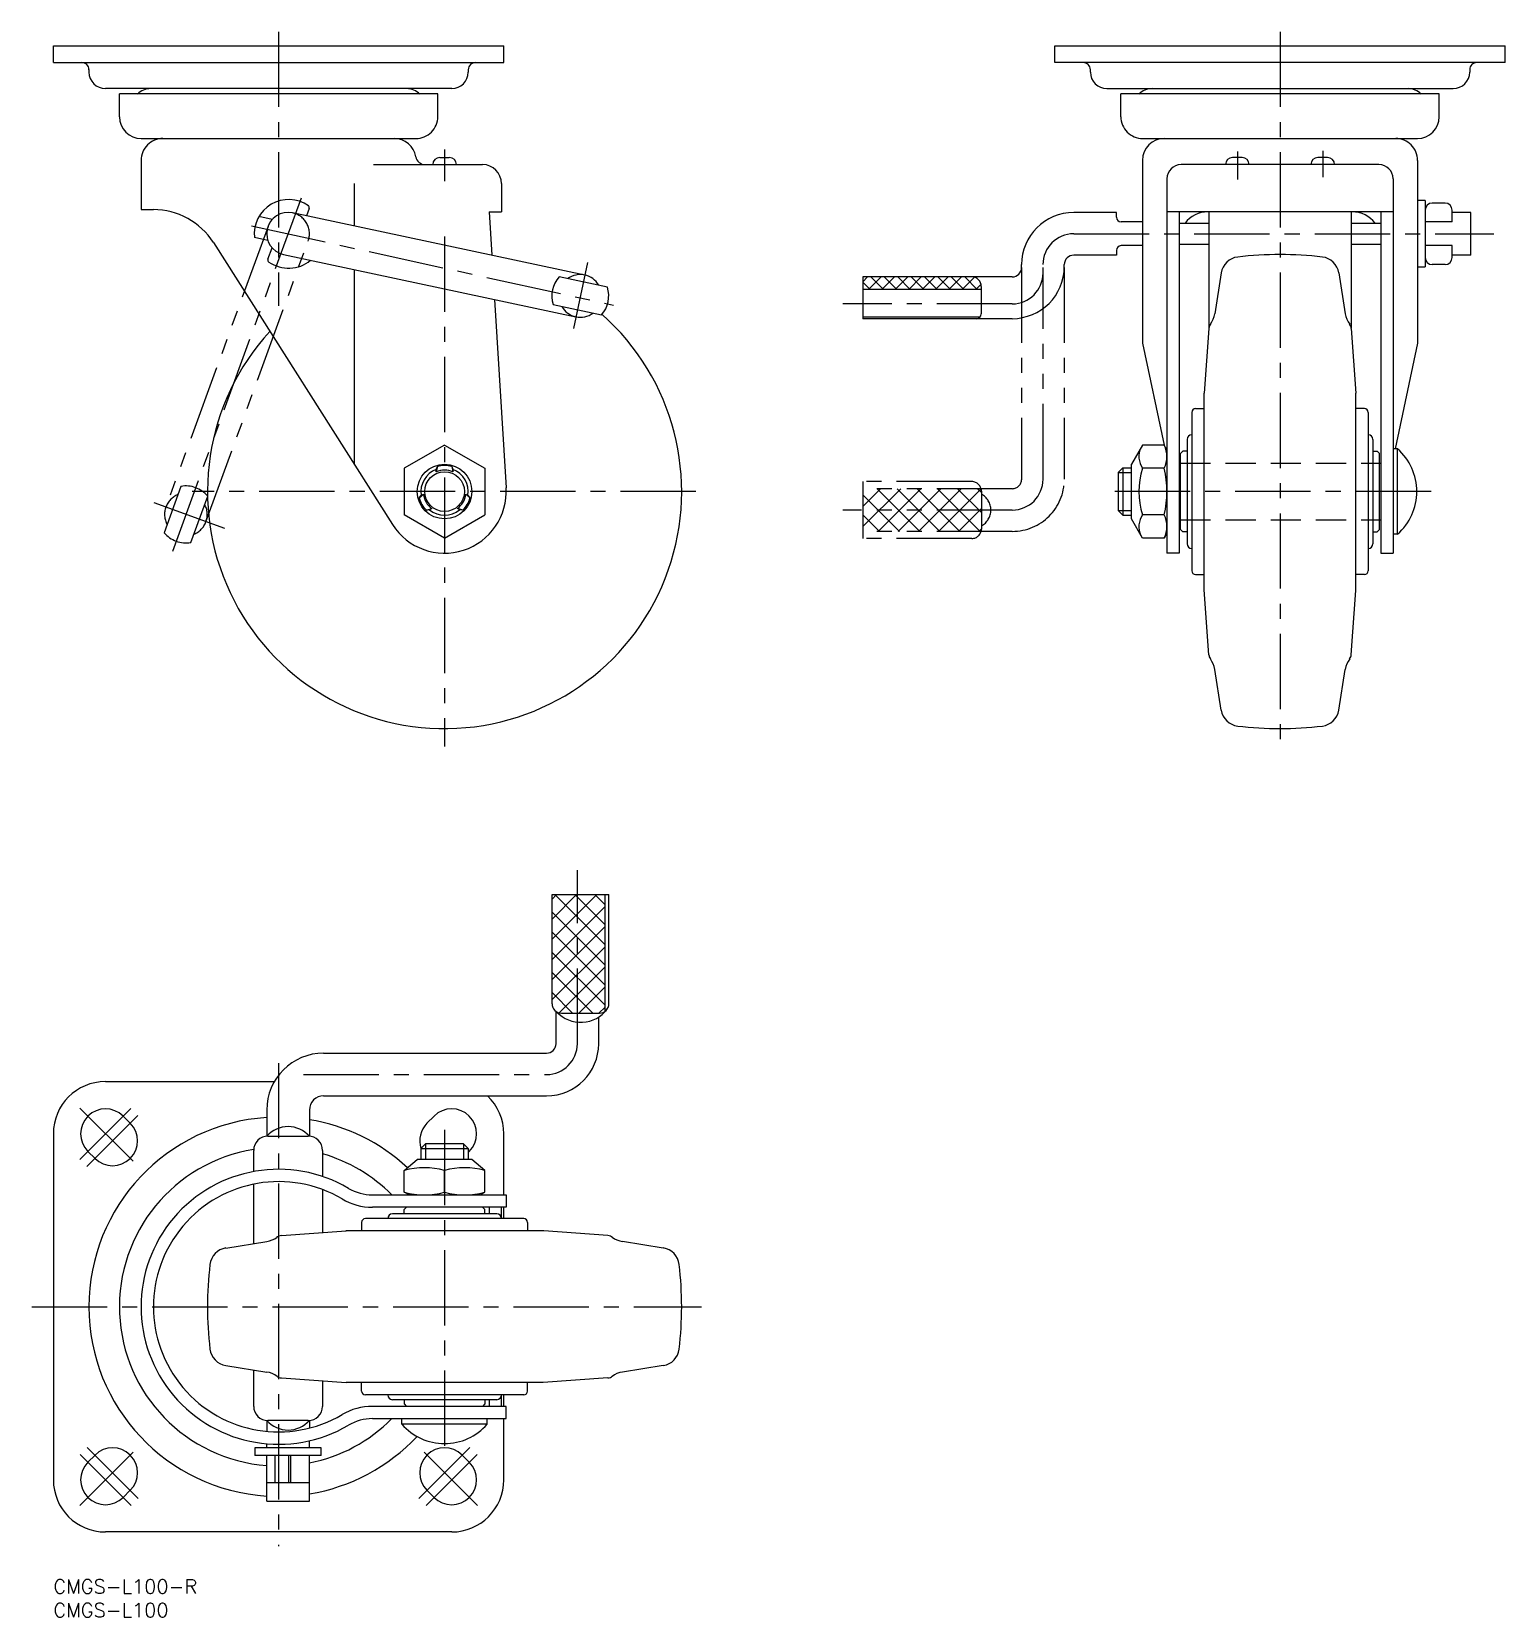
# Model space of a CAD drawing. Extents: x -5 to 306, y -8 to 326.
import ezdxf

# ---------------------------------------------------------------- set-up
doc = ezdxf.new("R2010")
doc.units = 0
doc.header["$LTSCALE"] = 0.5
for name, pattern in [('CENTER', [50.8, 31.75, -6.35, 6.35, -6.35]), ('DASHED', [19.05, 12.7, -6.35]), ('PHANTOM', [63.5, 31.75, -6.35, 6.35, -6.35, 6.35, -6.35])]:
    doc.linetypes.add(name, pattern=pattern)
for name, color, linetype in [('MSM_CENTER', 1, 'CENTER'), ('MSM_CONTINUOUS', 7, 'CONTINUOUS'), ('MSM_DASHED', 4, 'DASHED'), ('MSM_IMAGINARY', 6, 'PHANTOM'), ('MSM_NARROW', 5, 'CONTINUOUS'), ('MSM_PART_NUMBER', 7, 'CONTINUOUS')]:
    doc.layers.add(name, color=color, linetype=linetype)
doc.styles.get("Standard").update_dxf_attribs({"font": 'txt.shx', "height": 3, "bigfont": 'bigfont.shx'})

# ---------------------------------------------------------------- blocks, each defined once
blk = doc.blocks.new('*U4')
at = {"layer": 'MSM_PART_NUMBER'}
blk.add_text('CMGS-L100-R', height=3, dxfattribs=at).set_placement((0, -3))
blk = doc.blocks.new('*U5')
at = {"layer": 'MSM_PART_NUMBER'}
blk.add_text('CMGS-L100', height=3, dxfattribs=at).set_placement((0, -8))

msp = doc.modelspace()

# ---------------------------------------------------------------- linework, layer by layer
at = {"layer": 'MSM_CENTER'}
for p, q in [((47.5, 326.47), (47.5, 268.66)), ((258.68, 326.47), (258.68, 176.47)), ((82.5, 301.65), (82.5, 294.96)), ((249.68, 301.19), (249.68, 295.31)), ((267.68, 301.31), (267.68, 295.78)), ((41.79, 285.53), (118.15, 268.78)), ((82.5, 283.27), (82.5, 175.7)), ((215.2, 283.84), (303.73, 283.84)), ((112.63, 277.82), (109.67, 263.9)), ((202.2, 269.06), (166.47, 269.06)), ((135.5, 229.47), (29.3, 229.47)), ((290.52, 229.47), (221.52, 229.47)), ((110.5, 113), (110.5, 149.6)), ((47.5, 108.91), (47.5, 7)), ((52.74, 106.5), (104, 106.5)), ((5.58, 99.42), (18.26, 86.74)), ((16.35, 99.35), (5.59, 88.59)), ((7.09, 87.09), (17.85, 97.85)), ((82.5, 94.83), (82.5, 25.92)), ((-4.56, 57.5), (136.71, 57.5)), ((5.58, 15.58), (18.26, 28.26)), ((17.91, 17.09), (7.15, 27.85)), ((89.42, 15.58), (76.74, 28.26)), ((77.09, 17.09), (87.85, 27.85)), ((5.65, 26.35), (16.41, 15.59)), ((89.35, 26.35), (78.59, 15.59))]:
    msp.add_line(p, q, dxfattribs=at)
for centre, start, end in [((215.18, 277.34), 90, 180), ((202.2, 275.56), 270, 0), ((104, 113), 270, 0)]:
    msp.add_arc(centre, 6.5, start, end, dxfattribs=at)
at = {"layer": 'MSM_CONTINUOUS'}
for p, q in [((0, 319.97), (0, 323.47)), ((0, 323.47), (95, 323.47)), ((95, 319.97), (95, 323.47)), ((211.18, 323.47), (306.18, 323.47)), ((211.18, 319.97), (211.18, 323.47)), ((306.18, 319.97), (306.18, 323.47)), ((0, 319.97), (95, 319.97)), ((7.5, 318.47), (7.5, 317.97)), ((87.5, 318.47), (87.5, 317.97)), ((306.18, 319.97), (211.18, 319.97)), ((218.67, 318.47), (218.67, 317.97)), ((298.67, 318.47), (298.67, 317.97)), ((84, 314.47), (11, 314.47)), ((222.18, 314.47), (295.18, 314.47)), ((81.07, 313.34), (13.93, 313.34)), ((13.93, 308.54), (13.93, 313.34)), ((81.07, 308.54), (81.07, 313.34)), ((292.24, 313.34), (225.11, 313.34)), ((225.11, 308.54), (225.11, 313.34)), ((292.24, 308.54), (292.24, 313.34)), ((18.53, 303.94), (76.47, 303.94)), ((229.71, 303.94), (287.64, 303.94)), ((18.5, 299.34), (18.5, 288.94)), ((67.54, 298.44), (90.5, 298.44)), ((81.5, 299.94), (83.5, 299.94)), ((229.67, 299.34), (229.67, 260.76)), ((279.52, 298.44), (237.83, 298.44)), ((250.68, 299.94), (248.68, 299.94)), ((268.68, 299.94), (266.68, 299.94)), ((287.68, 299.34), (287.68, 260.76)), ((63.54, 285.47), (63.54, 294.44)), ((94.5, 294.44), (94.5, 288.47)), ((234.83, 295.44), (234.83, 216.47)), ((282.52, 295.44), (282.52, 216.47)), ((18.5, 288.94), (21.1, 288.94)), ((112.06, 275.15), (50.44, 288.25)), ((53.95, 289.18), (53.38, 287.62)), ((91.9, 288.47), (92.46, 279.32)), ((91.9, 288.47), (94.5, 288.47)), ((224.17, 288.34), (215.18, 288.34)), ((224.17, 287.34), (224.17, 288.34)), ((282.52, 288.47), (234.83, 288.47)), ((237.43, 288.47), (237.43, 216.47)), ((243.68, 288.47), (243.68, 264.02)), ((273.68, 288.47), (273.68, 264.02)), ((279.92, 288.47), (279.92, 216.47)), ((289.28, 290.84), (287.68, 290.84)), ((289.28, 290.84), (289.28, 276.84)), ((293.48, 290.34), (290.78, 290.34)), ((294.98, 286.34), (294.98, 288.84)), ((298.93, 288.34), (294.98, 288.34)), ((298.93, 279.34), (298.93, 288.34)), ((46.16, 286.86), (43.33, 287.46)), ((229.67, 286.34), (225.17, 286.34)), ((237.43, 286.09), (243.68, 286.09)), ((273.68, 286.09), (279.92, 286.09)), ((294.98, 286.34), (289.28, 286.34)), ((33.76, 281.98), (71.53, 222.5)), ((45.22, 282.46), (42.4, 283.06)), ((229.67, 281.34), (225.17, 281.34)), ((243.68, 281.59), (237.43, 281.59)), ((279.92, 281.59), (273.68, 281.59)), ((294.98, 281.34), (289.28, 281.34)), ((294.98, 278.84), (294.98, 281.34)), ((45.26, 278.47), (46.13, 280.86)), ((48.56, 279.45), (110.19, 266.35)), ((224.17, 279.34), (215.18, 279.34)), ((224.17, 280.34), (224.17, 279.34)), ((298.93, 279.34), (294.98, 279.34)), ((63.54, 235.22), (63.54, 276.26)), ((116.83, 272.61), (106.66, 274.77)), ((170.68, 273.72), (171.71, 274.75)), ((170.68, 274.75), (170.68, 265.94)), ((202.18, 274.75), (170.68, 274.75)), ((171.88, 272.1), (174.54, 274.75)), ((172.39, 274.75), (175.05, 272.1)), ((174.71, 272.1), (177.36, 274.75)), ((175.22, 274.75), (177.87, 272.1)), ((177.54, 272.1), (180.19, 274.75)), ((178.05, 274.75), (180.7, 272.1)), ((180.37, 272.1), (183.02, 274.75)), ((180.87, 274.75), (183.53, 272.1)), ((183.19, 272.1), (185.85, 274.75)), ((183.7, 274.75), (186.36, 272.1)), ((186.02, 272.1), (188.68, 274.75)), ((186.53, 274.75), (189.19, 272.1)), ((188.85, 272.1), (191.51, 274.75)), ((189.36, 274.75), (192.02, 272.1)), ((191.68, 272.1), (194.25, 274.67)), ((192.19, 274.75), (194.84, 272.1)), ((204.18, 276.75), (204.18, 277.34)), ((213.18, 276.94), (213.18, 277.34)), ((246.27, 275.59), (244.91, 266.98)), ((271.08, 275.59), (272.44, 266.98)), ((287.68, 276.84), (289.28, 276.84)), ((293.48, 277.34), (290.78, 277.34)), ((170.68, 273.64), (172.22, 272.1)), ((195.68, 272.1), (170.68, 272.1)), ((194.51, 272.1), (195.62, 273.21)), ((195.68, 272.75), (195.68, 266.94)), ((93.03, 270), (95.48, 230.27)), ((105.42, 268.9), (115.58, 266.74)), ((195.38, 266.23), (170.68, 266.23)), ((202.18, 265.94), (170.68, 265.94)), ((243.66, 263.9), (242.67, 250.23)), ((273.69, 263.9), (274.67, 250.23)), ((229.67, 260.76), (234.21, 239.29)), ((287.68, 260.76), (282.96, 238.47)), ((242.67, 208.71), (242.67, 250.23)), ((274.67, 208.63), (274.67, 250.23)), ((240.08, 246.17), (240.08, 212.77)), ((240.88, 246.97), (242.67, 246.97)), ((276.48, 246.97), (274.67, 246.97)), ((277.28, 246.17), (277.28, 212.77)), ((82.5, 239.29), (74, 234.38)), ((82.5, 239.29), (91, 234.38)), ((229.67, 239.29), (227.33, 235.22)), ((234.24, 239.29), (229.67, 239.29)), ((234.83, 238.28), (234.24, 239.29)), ((237.43, 237.97), (237.43, 220.97)), ((238.18, 237.97), (237.68, 237.47)), ((239.08, 237.97), (238.18, 237.97)), ((239.08, 240.47), (239.08, 218.47)), ((278.28, 240.47), (278.28, 218.47)), ((278.28, 237.97), (279.18, 237.97)), ((279.18, 237.97), (279.68, 237.47)), ((283.46, 238.47), (282.52, 238.47)), ((283.46, 220.47), (283.46, 238.47)), ((74, 234.38), (74, 224.57)), ((80.75, 234.16), (81, 234.76)), ((81, 234.76), (80.75, 233.62)), ((80.75, 233.62), (80.75, 234.16)), ((84, 234.76), (84.25, 234.16)), ((84, 234.76), (84.25, 233.62)), ((84.25, 234.16), (84.25, 233.62)), ((91, 234.38), (91, 224.57)), ((225.52, 234.47), (224.52, 233.47)), ((225.52, 234.47), (227.33, 234.47)), ((225.52, 234.47), (225.52, 224.47)), ((227.33, 223.72), (227.33, 235.22)), ((234.24, 234.38), (229.67, 234.38)), ((237.68, 235.47), (237.43, 235.47)), ((237.68, 221.47), (237.68, 237.47)), ((279.68, 221.47), (279.68, 237.47)), ((279.68, 235.47), (279.92, 235.47)), ((224.52, 233.47), (224.52, 225.47)), ((77.17, 228.13), (78.03, 228.92)), ((77.17, 228.13), (77.57, 228.65)), ((77.57, 228.65), (78.03, 228.92)), ((86.97, 228.92), (87.43, 228.65)), ((87.83, 228.13), (86.97, 228.92)), ((87.43, 228.65), (87.83, 228.13)), ((82.5, 219.66), (74, 224.57)), ((78.67, 225.53), (79.78, 225.88)), ((79.32, 225.62), (78.67, 225.53)), ((79.78, 225.88), (79.32, 225.62)), ((82.5, 219.66), (91, 224.57)), ((85.68, 225.62), (85.22, 225.88)), ((86.33, 225.53), (85.22, 225.88)), ((86.33, 225.53), (85.68, 225.62)), ((224.52, 225.47), (225.52, 224.47)), ((225.52, 224.47), (227.33, 224.47)), ((234.24, 224.57), (229.67, 224.57)), ((229.67, 219.66), (227.33, 223.72)), ((237.68, 223.47), (237.43, 223.47)), ((238.18, 220.97), (237.68, 221.47)), ((239.08, 220.97), (238.18, 220.97)), ((278.28, 220.97), (279.18, 220.97)), ((279.18, 220.97), (279.68, 221.47)), ((279.68, 223.47), (279.92, 223.47)), ((234.24, 219.66), (229.67, 219.66)), ((234.83, 220.66), (234.24, 219.66)), ((283.46, 220.47), (282.52, 220.47)), ((237.43, 216.47), (234.83, 216.47)), ((279.92, 216.47), (282.52, 216.47)), ((240.88, 211.97), (242.67, 211.97)), ((276.48, 211.97), (274.67, 211.97)), ((243.66, 195.05), (242.67, 208.71)), ((273.69, 195.05), (274.67, 208.63)), ((246.27, 183.35), (244.91, 191.96)), ((271.08, 183.35), (272.44, 191.96)), ((105.16, 121.44), (105.16, 144.44)), ((105.16, 144.44), (117.16, 144.44)), ((116.33, 119.81), (116.33, 144.44)), ((117.16, 121.44), (117.16, 144.44)), ((106, 113), (106, 119.81)), ((107.16, 119.44), (115.16, 119.44)), ((115, 113), (115, 118.63)), ((57, 111), (104, 111)), ((11, 105), (46.61, 105)), ((57, 102), (104, 102)), ((14.71, 97.71), (16.21, 96.21)), ((45, 99), (45, 93.5)), ((54, 99), (54, 93.5)), ((78.79, 96.21), (80.29, 97.71)), ((0, 94), (0, 21)), ((95, 81.1), (95, 94)), ((42.25, 86.02), (42.25, 90.5)), ((45.25, 93.5), (53.75, 93.5)), ((56.75, 90.5), (56.75, 84.99)), ((77.5, 90.9), (78.5, 91.9)), ((77.5, 90.9), (77.5, 88.6)), ((77.5, 90.9), (87.5, 90.9)), ((86.5, 91.9), (78.5, 91.9)), ((86.5, 91.9), (87.5, 90.9)), ((87.5, 90.9), (87.5, 88.6)), ((8.79, 88.79), (7.29, 90.29)), ((74, 86.25), (76.75, 88.6)), ((88.25, 88.6), (76.75, 88.6)), ((87.71, 90.29), (87.5, 90.08)), ((91, 86.25), (88.25, 88.6)), ((74, 81.68), (74, 86.25)), ((82.5, 81.68), (82.5, 86.25)), ((91, 81.68), (91, 86.25)), ((42.25, 70.83), (42.25, 83.37)), ((56.75, 82.23), (56.75, 73.14)), ((67.3, 81.1), (95.48, 81.1)), ((75.01, 81.1), (74, 81.68)), ((89.99, 81.1), (91, 81.68)), ((95.48, 81.1), (95.48, 78.5)), ((95.48, 78.5), (67.3, 78.5)), ((93.5, 77.1), (71.5, 77.1)), ((74, 78), (74.5, 78.5)), ((74, 77.1), (74, 78)), ((91, 78), (90.5, 78.5)), ((91, 77.1), (91, 78)), ((91.9, 78.5), (91.9, 77.1)), ((94.5, 76.1), (94.5, 78.5)), ((95, 76.1), (95, 78.5)), ((65, 75.3), (65, 73.5)), ((99.2, 76.1), (65.8, 76.1)), ((100, 75.3), (100, 73.5)), ((36.38, 69.9), (44.99, 71.26)), ((48.08, 72.51), (61.74, 73.5)), ((103.34, 73.5), (61.66, 73.5)), ((116.92, 72.51), (103.41, 73.49)), ((128.62, 69.9), (120.01, 71.26)), ((36.38, 45.1), (44.99, 43.74)), ((42.25, 36.5), (42.25, 44.17)), ((128.62, 45.1), (120.01, 43.74)), ((48.08, 42.49), (61.74, 41.5)), ((56.75, 41.86), (56.75, 36.5)), ((103.26, 41.5), (61.73, 41.5)), ((65, 39.7), (65, 41.5)), ((100, 39.7), (100, 41.5)), ((116.92, 42.49), (103.26, 41.5)), ((99.2, 38.9), (65.8, 38.9)), ((93.5, 37.9), (71.5, 37.9)), ((74, 37.9), (74, 37)), ((74, 37), (74.5, 36.5)), ((91, 37), (90.5, 36.5)), ((91, 37.9), (91, 37)), ((91.9, 37.9), (91.9, 36.5)), ((94.5, 36.5), (94.5, 38.9)), ((95, 36.5), (95, 38.9)), ((45, 33.5), (45, 31.22)), ((53.75, 33.5), (45.25, 33.5)), ((54, 33.5), (54, 31.91)), ((95.48, 36.5), (67.3, 36.5)), ((67.3, 33.9), (95.48, 33.9)), ((73.5, 32.71), (73.5, 33.9)), ((91.5, 32.71), (91.5, 33.9)), ((95, 21), (95, 33.9)), ((95.48, 33.9), (95.48, 36.5)), ((91.5, 32.71), (73.5, 32.71)), ((56.5, 27.76), (42.5, 27.76)), ((42.5, 27.76), (42.5, 26.16)), ((45, 27.76), (45, 28.61)), ((54, 27.76), (54, 29.24)), ((56.5, 26.16), (56.5, 27.76)), ((7.29, 24.71), (8.79, 26.21)), ((56.5, 26.16), (42.5, 26.16)), ((45, 16.5), (45, 26.16)), ((46.72, 26.16), (46.72, 20.46)), ((49.65, 20.46), (49.65, 26.16)), ((50.09, 20.46), (50.09, 26.16)), ((54, 16.5), (54, 26.16)), ((87.71, 24.71), (86.21, 26.21)), ((45, 20.46), (54, 20.46)), ((16.21, 18.79), (14.71, 17.29)), ((78.79, 18.79), (80.29, 17.29)), ((45, 16.5), (54, 16.5)), ((84, 10), (11, 10))]:
    msp.add_line(p, q, dxfattribs=at)
for radius in [5.75, 4.19]:
    msp.add_circle((82.5, 229.47), radius, dxfattribs=at)
for centre, radius, start, end in [((6, 318.47), 1.5, 359.8199, 90.0003), ((11, 317.97), 3.5, 180, 270), ((84, 317.97), 3.5, 270, 0), ((89, 318.47), 1.5, 89.9997, 180.1801), ((217.18, 318.47), 1.5, 359.8199, 90.0003), ((222.18, 317.97), 3.5, 180, 270), ((295.18, 317.97), 3.5, 270, 0), ((300.17, 318.47), 1.5, 89.9997, 180.1801), ((20.5, 310.5), 3.97, 90.0003, 134.48), ((74.5, 310.5), 3.97, 45.52, 89.9997), ((231.68, 310.5), 3.97, 90.0003, 134.48), ((285.67, 310.5), 3.97, 45.52, 89.9997), ((18.53, 308.54), 4.6, 180.0003, 269.9997), ((76.47, 308.54), 4.6, 269.9995, 0), ((229.71, 308.54), 4.6, 180.0003, 270.0005), ((287.64, 308.54), 4.6, 270.0003, 0), ((23.1, 299.34), 4.6, 89.9999, 180.0001), ((71.9, 299.34), 4.6, 9.5939, 90.0005), ((234.27, 299.34), 4.6, 90.0003, 180.0001), ((283.08, 299.34), 4.6, 0, 90.0005), ((78.41, 300.44), 2, 189.5944, 269.9989), ((81.5, 298.44), 1.5, 90, 180), ((83.5, 298.44), 1.5, 0, 90), ((90.5, 294.44), 4, 0, 90), ((237.83, 295.44), 3, 90, 180), ((248.68, 298.44), 1.5, 90, 180), ((250.68, 298.44), 1.5, 0, 90), ((266.68, 298.44), 1.5, 90, 180), ((268.68, 298.44), 1.5, 0, 90), ((279.52, 295.44), 3, 0, 90), ((49.61, 283.83), 7.25, 54.9796, 186.0787), ((21.1, 273.94), 15, 32.4137, 90), ((49.5, 283.85), 4.5, 78, 258), ((53.48, 289.35), 0.5, 340, 54.974), ((215.18, 277.34), 11, 90, 180), ((243.43, 282.47), 6, 90, 142.9747), ((273.92, 282.47), 6, 37.0253, 90), ((290.78, 288.84), 1.5, 90, 180), ((293.48, 288.84), 1.5, 0, 90), ((225.17, 287.34), 1, 180, 270), ((225.17, 280.34), 1, 90, 180), ((45.73, 278.3), 0.501, 160.017, 234.9286), ((49.61, 283.83), 7.25, 234.9857, 309.6324), ((215.18, 277.34), 2, 90, 180), ((250.22, 274.97), 4, 96.8378, 171.0379), ((258.68, 204.47), 75, 83.1622, 96.8378), ((267.13, 274.97), 4, 8.962, 83.1622), ((290.78, 278.84), 1.5, 180, 270), ((293.48, 278.84), 1.5, 270, 0), ((111.12, 270.75), 6, 138, 198), ((111.12, 270.75), 4.5, 29.8103, 126.1897), ((193.68, 272.75), 2, 0, 90), ((202.18, 276.94), 11, 270, 0), ((202.18, 276.75), 2, 270, 0), ((111.12, 270.75), 6, 318, 18), ((111.12, 270.75), 4.5, 209.8103, 306.1897), ((82.5, 229.47), 50, 137.4843, 48.4031), ((194.68, 266.94), 1, 270, 0), ((245.36, 263.77), 1.7, 143.4483, 175.8712), ((239.97, 267.76), 5, 323.4505, 351.0378), ((277.38, 267.76), 5, 188.9628, 216.5502), ((271.99, 263.77), 1.7, 4.1315, 36.5489), ((240.88, 246.17), 0.8, 90, 180), ((276.48, 246.17), 0.8, 0, 90), ((240.08, 240.47), 1, 90, 180), ((277.28, 240.47), 1, 0, 90), ((233.26, 236.83), 4.34, 154.3842, 214.3842), ((229.35, 236.83), 5.48, 333.3771, 26.6229), ((275.52, 229.47), 12, 311.4096, 48.5904), ((82.5, 229.47), 5.5, 74.1734, 105.8266), ((245.15, 229.47), 16.24, 162.412, 197.5879), ((213.79, 229.47), 21.03, 346.5065, 13.4935), ((82.5, 229.47), 4.5, 67.1146, 112.8854), ((82.5, 229.47), 13, 212.4142, 3.5156), ((82.5, 229.47), 5.5, 194.1734, 225.8266), ((82.5, 229.47), 4.5, 187.1146, 232.8854), ((82.5, 229.47), 4.5, 307.1146, 352.8854), ((82.5, 229.47), 5.5, 314.1734, 345.8266), ((233.26, 222.11), 4.34, 145.6158, 205.6158), ((229.35, 222.11), 5.48, 333.3771, 26.6229), ((240.08, 218.47), 1, 180, 270), ((277.28, 218.47), 1, 270, 0), ((240.88, 212.77), 0.8, 180, 270), ((276.48, 212.77), 0.8, 270, 0), ((245.36, 195.17), 1.7, 184.1286, 216.5518), ((239.97, 191.18), 5, 8.9622, 36.5495), ((277.38, 191.18), 5, 143.4505, 171.0378), ((271.99, 195.17), 1.7, 323.4483, 355.8695), ((250.22, 183.98), 4, 188.9621, 263.1622), ((267.13, 183.98), 4, 276.8378, 351.038), ((258.68, 254.47), 75, 263.1622, 276.8378), ((107.16, 121.44), 2, 180, 270), ((115.16, 121.44), 2, 270, 0), ((111.22, 124.52), 7, 223.128, 322.928), ((57, 99), 12, 90, 180), ((104, 113), 11, 270, 0), ((104, 113), 2, 270, 0), ((11, 94), 11, 90, 180), ((57, 99), 3, 90, 180), ((84, 94), 11, 0, 46.6544), ((11, 94), 5.25, 45, 225), ((47.5, 57.5), 40, 93.583, 266.4166), ((84, 94), 5.25, 315, 135), ((12.5, 92.5), 5.25, 225, 45), ((49.5, 89.44), 6.06, 41.931, 138.069), ((47.5, 57.5), 40, 47.1805, 80.648), ((82.5, 92.5), 5.25, 135, 197.7528), ((47.5, 57.5), 33.57, 98.991, 265.7288), ((45.25, 90.5), 3, 90, 180), ((53.75, 90.5), 3, 0, 90), ((47.5, 57.5), 33.57, 44.671, 74.005), ((47.5, 57.5), 29, 59.49, 300.5102), ((47.5, 57.5), 26.4, 59.49, 300.5102), ((78.25, 70.99), 15.85, 74.4429, 105.5571), ((86.75, 70.99), 15.85, 74.4429, 105.5571), ((67.3, 91.1), 10, 239.49, 270), ((78.25, 96.95), 15.85, 254.4429, 285.5571), ((86.75, 96.95), 15.85, 254.4429, 285.5571), ((67.3, 91.1), 12.6, 239.49, 270), ((71.5, 76.1), 1, 90, 180), ((93.5, 76.1), 1, 0, 90), ((65.8, 75.3), 0.8, 90, 180), ((99.2, 75.3), 0.8, 0, 90), ((44.21, 76.2), 5, 278.9628, 306.5502), ((48.2, 70.82), 1.7, 94.1305, 131.6041), ((116.8, 70.82), 1.7, 48.3959, 85.8695), ((120.79, 76.2), 5, 233.4505, 261.0378), ((37, 65.95), 4, 98.962, 173.1622), ((128, 65.95), 4, 6.8378, 81.038), ((107.5, 57.5), 75, 173.1622, 186.8378), ((57.5, 57.5), 75, 353.1622, 6.8378), ((37, 49.05), 4, 186.8378, 261.038), ((128, 49.05), 4, 278.9621, 353.1622), ((44.21, 38.8), 5, 53.4505, 81.0378), ((120.79, 38.8), 5, 98.9622, 126.5495), ((48.2, 44.18), 1.7, 228.3976, 265.8708), ((116.8, 44.18), 1.7, 274.1292, 311.6024), ((65.8, 39.7), 0.8, 180, 270), ((71.5, 38.9), 1, 180, 270), ((93.5, 38.9), 1, 270, 0), ((99.2, 39.7), 0.8, 270, 0), ((45.25, 36.5), 3, 180, 270), ((49.5, 37.56), 6.06, 221.931, 318.0687), ((53.75, 36.5), 3, 270, 0), ((47.5, 57.5), 33.57, 281.1648, 315.3285), ((67.3, 23.9), 12.6, 90, 120.51), ((67.3, 23.9), 10, 90, 120.51), ((47.5, 57.5), 40, 279.3519, 316.864), ((82.5, 40.65), 12, 221.41, 318.59), ((12.5, 22.5), 5.25, 315, 135), ((82.5, 22.5), 5.25, 45, 225), ((11, 21), 5.25, 135, 315), ((84, 21), 5.25, 225, 45), ((11, 21), 11, 180, 270), ((84, 21), 11, 270, 0)]:
    msp.add_arc(centre, radius, start, end, dxfattribs=at)
at = {"layer": 'MSM_DASHED'}
for p, q in [((237.68, 235.47), (279.68, 235.47)), ((237.68, 223.47), (279.68, 223.47))]:
    msp.add_line(p, q, dxfattribs=at)
at = {"layer": 'MSM_IMAGINARY'}
for p, q in [((52.24, 291.39), (24.44, 215)), ((45.27, 285.39), (23.72, 226.19)), ((32.18, 223.11), (53.73, 282.31)), ((204.18, 276.75), (204.18, 232.07)), ((208.7, 232.07), (208.7, 276.75)), ((213.18, 276.75), (213.18, 232.07)), ((170.7, 231.57), (170.7, 219.57)), ((193.7, 231.57), (170.7, 231.57)), ((36.15, 221.67), (19.81, 227.61)), ((26.91, 230.56), (23.36, 220.79)), ((28.99, 218.74), (32.55, 228.51)), ((170.7, 222.09), (178.68, 230.07)), ((170.7, 226.33), (174.44, 230.07)), ((202.2, 230.07), (170.7, 230.07)), ((170.7, 228.81), (178.45, 221.07)), ((173.69, 230.07), (182.69, 221.07)), ((173.92, 221.07), (182.92, 230.07)), ((177.93, 230.07), (186.93, 221.07)), ((178.17, 221.07), (187.17, 230.07)), ((182.17, 230.07), (191.17, 221.07)), ((182.41, 221.07), (191.41, 230.07)), ((186.42, 230.07), (195.42, 221.07)), ((186.65, 221.07), (195.64, 230.06)), ((190.66, 230.07), (195.7, 225.03)), ((194.9, 230.07), (195.7, 229.27)), ((195.7, 229.57), (195.7, 221.57)), ((202.2, 225.57), (166.5, 225.57)), ((170.7, 224.57), (174.2, 221.07)), ((190.89, 221.07), (195.7, 225.88)), ((202.2, 221.07), (170.7, 221.07)), ((195.14, 221.07), (195.7, 221.63)), ((193.7, 219.57), (170.7, 219.57))]:
    msp.add_line(p, q, dxfattribs=at)
for centre, radius, start, end in [((49.5, 283.85), 4.5, 340, 78), ((49.5, 283.84), 4.5, 137.6331, 159.9085), ((193.7, 229.57), 2, 0, 90), ((202.2, 232.07), 2, 270, 0), ((202.2, 232.07), 6.5, 270, 0), ((202.2, 232.07), 11, 270, 0), ((27.95, 224.65), 4.5, 111.8103, 208.1897), ((27.95, 224.65), 6, 40, 100), ((193.89, 225.57), 3.81, 298.386, 61.614), ((27.95, 224.65), 4.5, 291.8103, 28.1897), ((27.95, 224.65), 6, 220, 280), ((193.7, 221.57), 2, 270, 0)]:
    msp.add_arc(centre, radius, start, end, dxfattribs=at)
at = {"layer": 'MSM_NARROW'}
for p, q in [((224.52, 233.47), (227.33, 233.47)), ((224.52, 225.47), (227.33, 225.47)), ((105.16, 135.02), (114.58, 144.44)), ((105.16, 139.26), (110.34, 144.44)), ((105.16, 143.51), (106.1, 144.44)), ((105.72, 144.44), (116.33, 133.83)), ((109.96, 144.44), (116.33, 138.07)), ((114.2, 144.44), (116.33, 142.31)), ((105.16, 130.78), (116.33, 141.94)), ((105.16, 140.75), (116.33, 129.59)), ((105.16, 126.54), (116.33, 137.7)), ((105.16, 136.51), (116.33, 125.34)), ((105.16, 122.29), (116.33, 133.46)), ((105.16, 132.26), (116.33, 121.1)), ((105.16, 128.02), (113.75, 119.44)), ((106.63, 119.51), (116.33, 129.21)), ((105.16, 123.78), (109.5, 119.44)), ((110.8, 119.44), (116.33, 124.97)), ((115.04, 119.44), (116.33, 120.73)), ((78.5, 91.9), (78.5, 88.6)), ((86.5, 91.9), (86.5, 88.6))]:
    msp.add_line(p, q, dxfattribs=at)
for start, end in [(110.4873, 189.5127), (350.4873, 69.5127), (230.4873, 309.5127)]:
    msp.add_arc((82.5, 229.47), 5, start, end, dxfattribs=at)

# ---------------------------------------------------------------- block references
at = {"layer": 'MSM_CONTINUOUS'}
for name in ['*U4', '*U5']:
    msp.add_blockref(name, (0, 0), dxfattribs=at)

doc.saveas('drawing.dxf')
